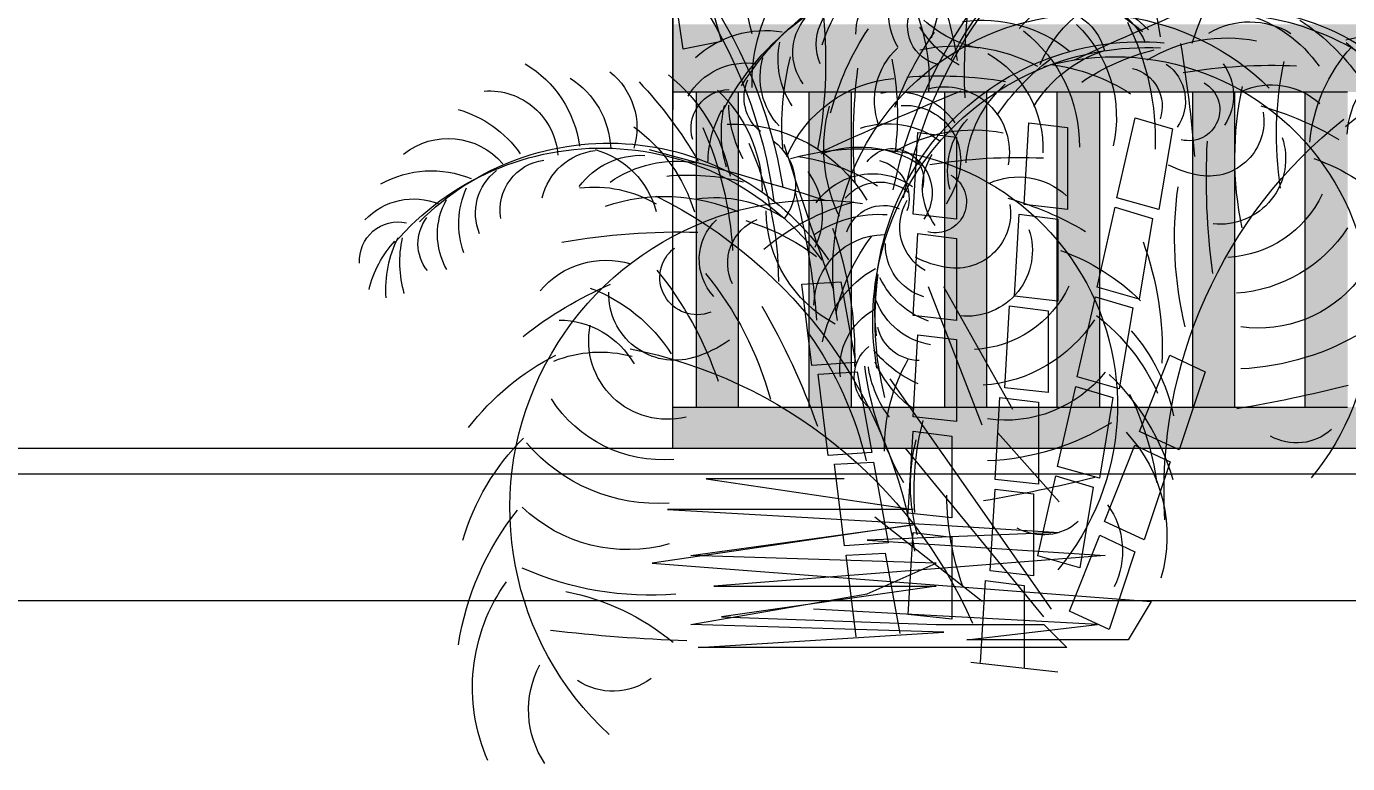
# Model space of a CAD drawing. Header units: metres. Extents: x -44 to 358, y -246 to 48.
# Drawn here: x 187.304 to 188.866, y 5.221 to 6.093 of the extents above; entities that cross this region are included whole.
import ezdxf

# ---------------------------------------------------------------- set-up
doc = ezdxf.new("R2010")
doc.units = ezdxf.units.M
doc.header["$LTSCALE"] = 0.3
doc.header["$PDMODE"] = 3
for name, color, linetype, lineweight in [('A-COLS', 7, 'Continuous', 9), ('A-DETL-THIN', 7, 'Continuous', 0), ('A-DOOR', 7, 'Continuous', 5), ('A-DOOR-FRAM', 7, 'Continuous', 9), ('A-GLAZ-CURT', 7, 'Continuous', 9), ('A-GLAZ-CWMG', 7, 'Continuous', 9), ('EL1', 150, 'Continuous', 13), ('EL2', 135, 'Continuous', 9), ('madera', 33, 'Continuous', 0)]:
    doc.layers.add(name, color=color, linetype=linetype, lineweight=lineweight)
doc.layers.add('DIMENSIONES', color=7, linetype='Continuous')
doc.layers.add('matas', color=74, linetype='Continuous', lineweight=0, transparency=0.6)
doc.layers.add('PUERTA', color=2, linetype='Continuous', plot=False)
doc.styles.add('ESC100-2mm', font='arial.ttf', dxfattribs={"height": 0.15})
doc.dimstyles.new('DIMS100', dxfattribs={"dimtxt": 0.15, "dimasz": 0.2, "dimexe": 0.1, "dimexo": 0.1, "dimgap": 0.05, "dimtad": 2, "dimzin": 4, "dimdsep": 46, "dimtxsty": 'ESC100-2mm', "dimblk": 'DOTSMALL', "dimcen": 0.1, "dimdle": 0.1, "dimclrd": 256, "dimclre": 256, "dimclrt": 1, "dimadec": 0, "dimazin": 0, "dimtfac": 1, "dimtix": 1, "dimtmove": 2, "dimatfit": 3, "dimfxl": 1, "dimtolj": 1, "dimtzin": 0, "dimlwd": -1, "dimarcsym": 0})

# ---------------------------------------------------------------- blocks, each defined once
blk = doc.blocks.new('_DotSmall')
at = {"layer": 'PUERTA', "color": 0, "linetype": 'Continuous', "const_width": 0.5}
blk.add_lwpolyline([(-0.0625, 0, 1), (0.0625, 0, 1)], format="xyb", close=True, dxfattribs=at)
blk = doc.blocks.new('*D1065')
at = {"layer": 'DEFPOINTS', "color": 0, "transparency": 16777216}
for p in [(188.6487, 15.0119), (171.9118, 5.5939), (172.5727, 5.5939)]:
    blk.add_point(p, dxfattribs=at)
at = {"layer": 'DIMENSIONES', "transparency": 16777216}
blk.add_line((171.9118, 15.1119), (171.9118, 5.4939), dxfattribs=at)
at = {"layer": 'DIMENSIONES', "lineweight": -2, "transparency": 16777216}
for p, q in [((172.0118, 15.0119), (171.9118, 15.0119)), ((172.0118, 5.5939), (171.9118, 5.5939))]:
    blk.add_line(p, q, dxfattribs=at)
at = {"layer": 'DIMENSIONES', "transparency": 16777216, "xscale": 0.2, "yscale": 0.2, "zscale": 0.2}
for p, rotation in [((171.9118, 15.0119), 90), ((171.9118, 5.5939), 270)]:
    blk.add_blockref('_DotSmall', p, dxfattribs=dict(at, rotation=rotation))
at = {"layer": 'DIMENSIONES', "color": 5, "transparency": 16777216, "insert": (171.7852, 10.3029), "char_height": 0.15, "attachment_point": 5, "rotation": 90, "style": 'ESC100-2mm'}
blk.add_mtext('\\A1;9.42', dxfattribs=at)
blk = doc.blocks.new('A$C65AF79D4')
at = {"layer": 'matas'}
for p, q in [((1363.7, 1030.4), (1325.6, 897)), ((1373.2, 887.5), (1392.3, 1020.9)), ((1325.6, 897), (1373.2, 887.5)), ((811.5, 802.2), (765.2, 788.4)), ((765.2, 788.4), (782, 688)), ((834.2, 702.8), (811.5, 802.2)), ((943.5, 796), (895.6, 790)), ((895.6, 790), (895.6, 688.2)), ((949.5, 694.2), (943.5, 796)), ((1081.4, 784), (1033.4, 778)), ((1033.4, 778), (1033.4, 676.2)), ((1087.3, 682.2), (1081.4, 784)), ((782, 688), (834.2, 702.8)), ((836.1, 691), (789.8, 677.2)), ((858.8, 591.6), (836.1, 691)), ((895.6, 688.2), (949.5, 694.2)), ((789.8, 677.2), (806.6, 576.8)), ((955.5, 682.2), (907.6, 676.2)), ((907.6, 676.2), (907.6, 574.5)), ((961.5, 580.4), (955.5, 682.2)), ((1033.4, 676.2), (1087.3, 682.2)), ((1081.4, 658.3), (1033.4, 652.3)), ((1087.3, 556.5), (1081.4, 658.3)), ((1033.4, 652.3), (1033.4, 550.5)), ((806.6, 576.8), (858.8, 591.6)), ((963.2, 439.6), (1049, 592)), ((1001.3, 420.5), (1068.1, 592)), ((1177.2, 598.3), (1159, 498.2)), ((1225.4, 595.6), (1177.2, 598.3)), ((1213.1, 494.4), (1225.4, 595.6)), ((860.7, 579.7), (814.4, 566)), ((883.4, 480.3), (860.7, 579.7)), ((907.6, 574.5), (961.5, 580.4)), ((814.4, 566), (831.1, 465.6)), ((967.5, 568.5), (919.6, 562.5)), ((919.6, 562.5), (919.6, 460.7)), ((973.5, 466.7), (967.5, 568.5)), ((1033.4, 550.5), (1087.3, 556.5)), ((1081.4, 532.6), (1033.4, 526.6)), ((1033.4, 526.6), (1033.4, 424.8)), ((1087.3, 430.8), (1081.4, 532.6)), ((768.2, 507.2), (724.6, 486.4)), ((806, 412.5), (768.2, 507.2)), ((1159, 498.2), (1213.1, 494.4)), ((724.6, 486.4), (756.8, 389.8)), ((831.1, 465.6), (883.4, 480.3)), ((915.5, 191.8), (1115.8, 477.7)), ((1156.9, 486.4), (1138.7, 386.3)), ((1205.1, 483.7), (1156.9, 486.4)), ((1192.8, 382.5), (1205.1, 483.7)), ((885.3, 468.5), (839, 454.7)), ((907.9, 369.1), (885.3, 468.5)), ((919.6, 460.7), (973.5, 466.7)), ((839, 454.7), (855.7, 354.4)), ((979.5, 454.7), (931.6, 448.7)), ((931.6, 448.7), (931.6, 347)), ((985.5, 352.9), (979.5, 454.7)), ((1033.4, 424.8), (1087.3, 430.8)), ((756.8, 389.8), (806, 412.5)), ((906, 325.2), (982.2, 411)), ((1087.3, 412.8), (1039.4, 406.8)), ((1093.3, 311), (1087.3, 412.8)), ((811.7, 395.5), (768.1, 374.7)), ((849.5, 300.8), (811.7, 395.5)), ((1039.4, 406.8), (1039.4, 305.1)), ((925, 182.3), (1096.7, 391.9)), ((1138.7, 386.3), (1192.8, 382.5)), ((768.1, 374.7), (800.3, 278.1)), ((855.7, 354.4), (907.9, 369.1)), ((1136.5, 374.5), (1118.3, 274.3)), ((1184.8, 371.8), (1136.5, 374.5)), ((1172.5, 270.6), (1184.8, 371.8)), ((909.9, 357.3), (863.6, 343.5)), ((932.5, 257.9), (909.9, 357.3)), ((931.6, 347), (985.5, 352.9)), ((1344.6, 353.8), (1087.1, 315.7)), ((1173, 353.8), (1344.6, 353.8)), ((863.6, 343.5), (880.3, 243.1)), ((985.5, 341), (937.6, 335)), ((937.6, 335), (937.6, 233.2)), ((991.5, 239.2), (985.5, 341)), ((1392.3, 315.7), (1058.5, 296.6)), ((1087.1, 315.7), (1392.3, 315.7)), ((800.3, 278.1), (849.5, 300.8)), ((1058.5, 296.6), (906, 287.1)), ((1001.3, 201.4), (1134.8, 306.2)), ((1039.4, 305.1), (1093.3, 311)), ((1363.7, 258.5), (1087.1, 296.6)), ((1087.1, 296.6), (1411.4, 249)), ((855.2, 283.8), (811.6, 262.9)), ((893.1, 189.1), (855.2, 283.8)), ((906, 287.1), (1144.4, 277.6)), ((1087.3, 287.1), (1039.4, 281.1)), ((1039.4, 281.1), (1039.4, 179.3)), ((1093.3, 185.3), (1087.3, 287.1)), ((811.6, 262.9), (843.8, 166.4)), ((1144.4, 277.6), (848.7, 258.5)), ((1118.3, 274.3), (1172.5, 270.6)), ((1411.4, 249), (791.5, 201.4)), ((848.7, 258.5), (1335.1, 220.4)), ((880.3, 243.1), (932.5, 257.9)), ((1058.5, 249), (1363.7, 258.5)), ((1144.4, 210.9), (1058.5, 249)), ((1122.1, 261.5), (1103.9, 161.4)), ((1170.3, 258.8), (1122.1, 261.5)), ((1158, 157.6), (1170.3, 258.8)), ((937.6, 233.2), (991.5, 239.2)), ((997.5, 227.2), (949.5, 221.2)), ((949.5, 221.2), (949.5, 119.5)), ((1003.5, 125.5), (997.5, 227.2)), ((1335.1, 220.4), (1058.5, 220.4)), ((1058.5, 220.4), (1325.6, 182.3)), ((791.5, 201.4), (820.1, 153.7)), ((1363.7, 172.8), (1144.4, 210.9)), ((843.8, 166.4), (893.1, 189.1)), ((858.3, 172.8), (1211.1, 191.8)), ((1039.4, 179.3), (1093.3, 185.3)), ((1325.6, 182.3), (1058.5, 172.8)), ((1020.4, 153.7), (858.3, 172.8)), ((925, 172.8), (896.4, 144.2)), ((1058.5, 172.8), (925, 172.8)), ((1049, 163.2), (1363.7, 172.8)), ((820.1, 153.7), (1020.4, 153.7)), ((1354.2, 144.2), (1049, 163.2)), ((896.4, 144.2), (1354.2, 144.2)), ((907.6, 113.5), (1015.4, 125.5))]:
    blk.add_line(p, q, dxfattribs=at)
for centre, radius, start, end in [((727.9, 1009.4), 382.4, 74.7781, 220.5475), ((1363.9, 814.9), 590, 116.4241, 171.4596), ((433.5, 862.1), 590, 356.5728, 51.6083), ((1786, 871.3), 590, 135.526, 190.5615), ((180.7, 708.9), 590, 18.3589, 73.3943), ((1832.1, 623.9), 590, 115.9917, 171.0271), ((534.5, 592.2), 590, 11.7694, 66.8049), ((1862.2, 618.5), 607.1, 119.1416, 172.4829), ((523.9, 593), 585.5, 10.7882, 65.9581), ((515, 690.5), 382.4, 47.675, 193.4443), ((1435.5, 1019.4), 389.2, 175.0572, 197.6941), ((911.3, 1006.6), 389.2, 345.1024, 7.7394), ((1018.9, 668.5), 330.6, 31.6098, 132.6879), ((1023.8, 652.1), 339.3, 27.6438, 130.7287), ((988, 822.3), 223.8, 18.3147, 48.8476), ((771.2, 746.1), 248.6, 42.1907, 70.7976), ((792.8, 763.5), 270.9, 24.352, 49.3909), ((1378.3, 826.7), 348.7, 153.363, 172.3022), ((1033.9, 932), 83.8, 329.4053, 37.9649), ((1081.7, 905.6), 76.8, 0.1277, 70.1807), ((781.7, 805.2), 160.8, 23.1018, 84.6795), ((1063.6, 844.6), 223.8, 358.7803, 29.3133), ((702.2, 608.9), 330.6, 81.8203, 182.8985), ((-863.1, -2904.7), 4164.3, 65.1381, 67.7623), ((880.9, 858.5), 90.1, 92.1218, 155.6656), ((916, 869.1), 68.4, 76.0655, 166.0746), ((1045.8, 915.6), 48.4, 282.6109, 27.7438), ((1291.3, 850.1), 223.8, 153.4833, 184.0162), ((1145, 893.1), 62.7, 337.5109, 69.3518), ((707.4, 592.6), 339.3, 83.7795, 186.8644), ((765.2, 685.6), 285.9, 123.6935, 142.9638), ((715, 776), 159.8, 104.7201, 145.7188), ((669.2, 822), 99.3, 59.2063, 121.1572), ((868.5, 612.2), 318.7, 348.8402, 134.6096), ((1108.9, 775.2), 322.5, 153.1864, 182.1263), ((1001.4, 750.1), 173.2, 81.922, 128.6118), ((975.3, 1031.6), 146.4, 282.036, 312.287), ((1170.4, 883.3), 66.3, 324.1047, 39.7671), ((436.3, 380.1), 531.2, 77.6632, 90.9562), ((993.1, 802.8), 158.4, 133.4271, 192.9223), ((1060, 768.2), 179.3, 127.7231, 180.8711), ((961.7, 987.4), 138, 299.748, 328.1882), ((712.9, 663.9), 425, 20.8683, 35.1075), ((852.9, 718.8), 348.7, 14.8321, 33.7713), ((1270.6, 781), 129.5, 47.7029, 99.2186), ((639.6, 781.3), 145.8, 128.3876, 172.3442), ((390.3, 753), 204.9, 5.2091, 42.0881), ((697.4, 709.2), 192.1, 59.0032, 101.0666), ((2543, 600.3), 1812, 170.6603, 175.1334), ((804.2, 566), 330.6, 353.9494, 95.0276), ((798.1, 550), 339.3, 349.9834, 93.0684), ((1033.5, 675.7), 215.6, 77.8795, 117.8304), ((1046.4, 823.2), 88.9, 340.3764, 47.2716), ((1149, 874.9), 106, 326.8228, 11.596), ((439.3, 776.4), 108.7, 2.8748, 62.3698), ((837.4, 559.2), 318.7, 74.0729, 219.8422), ((196.8, 781), 439, 351.3348, 11.9587), ((723.5, 619.8), 274.2, 55.7592, 76.4836), ((800.6, 733.5), 159.8, 31.129, 72.1277), ((745.5, 645.9), 285.9, 33.8841, 53.1544), ((1063.1, 763.2), 137.2, 119.954, 181.9048), ((1455.5, 805.7), 348.7, 168.5596, 187.4988), ((901.7, 792.2), 348.7, 355.2977, 14.237), ((1189.6, 851.9), 87.8, 317.0321, 16.3234), ((1294.7, 786.4), 83.8, 30.3655, 98.925), ((641.6, 180.3), 687, 80.7686, 92.576), ((754.9, 829.9), 65.8, 143.3298, 214.0989), ((805.2, 822.9), 56.2, 125.3353, 215.3633), ((826, 816.5), 48.3, 103.7632, 198.9748), ((948.5, 626.3), 244.1, 97.5434, 122.582), ((1057.1, 322.9), 531.2, 85.8916, 99.1847), ((474.5, 775.8), 687, 355.5359, 7.3434), ((1526, 687), 215.6, 128.664, 168.6149), ((1519.1, 789.7), 88.6, 128.483, 196.6689), ((1639.6, 749.4), 138.7, 120.5052, 172.832), ((641.9, 754.1), 88.9, 65.6091, 132.5042), ((268.5, 752.2), 419, 348.035, 12.2414), ((744.7, 812), 38.4, 119.7539, 284.2378), ((1049, 759.3), 81.4, 75.8728, 191.0057), ((876.2, 734.6), 145.8, 4.5037, 48.4603), ((1096.4, 690.9), 160.8, 23.1018, 84.6795), ((1243.9, 827.1), 53.4, 308.1881, 24.3927), ((1314.8, 788.9), 48.4, 343.571, 88.7039), ((1814.3, 482.3), 531.2, 136.6761, 149.9692), ((1572.2, 759.4), 109.2, 122.6098, 177.4656), ((446.7, 677.1), 153.9, 47.8771, 84.7202), ((-548.4, -3019.1), 4164.3, 65.1381, 67.7623), ((1108.7, 746), 88.6, 77.6985, 145.8844), ((1448, 709.2), 173.2, 132.7065, 179.3963), ((1614.4, 749.6), 85.9, 86.0312, 176.0759), ((772.9, 408.5), 425, 106.1009, 120.3401), ((719.8, 797.9), 68.3, 170.652, 279.0406), ((1096.5, 749.2), 68.3, 85.4194, 193.8079), ((1006.3, 764.2), 192.1, 333.7706, 15.8339), ((1171, 821.4), 145.5, 331.0874, 358.5713), ((1179.2, 783.6), 146.4, 342.9962, 13.2472), ((1204.3, 744.4), 138, 0.7082, 29.1484), ((1691, 676.8), 140.9, 105.7333, 145.0612), ((185.5, 338), 590, 356.5728, 51.6083), ((948.7, 736.5), 95.7, 345.731, 41.9161), ((1118.7, 685.6), 109.2, 71.8253, 126.6811), ((1310.9, 601.4), 192.9, 87.797, 149.3748), ((1749.9, 612.1), 439, 156.0737, 176.6976), ((1554.8, 624.9), 204.9, 125.9443, 162.8233), ((705.8, 751.3), 81.4, 161.1055, 276.2383), ((-149.9, 726.9), 872.8, 352.2078, 3.0234), ((1012.1, 594.9), 192.1, 59.0032, 101.0666), ((1301.8, 718.3), 68.4, 126.85, 216.8591), ((1665, 687.8), 88.6, 51.2703, 139.8382), ((1152.1, 444.9), 318.7, 74.0729, 219.8422), ((998.8, 715.3), 76.8, 322.4674, 32.5203), ((1112.7, 725.5), 38.4, 34.5212, 199.0051), ((1153.6, 627.1), 138.7, 69.7207, 122.0475), ((-2724.8, 2018.9), 4164.3, 339.9054, 342.5296), ((1466, 440), 330.6, 44.7339, 145.8121), ((2684.7, -4070.7), 4997.2, 104.7143, 107.3385), ((1474.6, 425.2), 339.3, 40.7679, 143.8529), ((1673.7, 598.8), 419, 155.791, 179.9974), ((1511.7, 657.9), 108.7, 105.6626, 165.1576), ((1425.3, 659.8), 95.7, 36.5155, 92.7006), ((1473.4, 685.2), 76.8, 13.2519, 83.3048), ((680.3, 496.4), 270.9, 109.5847, 134.6235), ((710.3, 857.6), 128.8, 279.0406, 297.5073), ((956.3, 65.9), 687, 80.7686, 92.576), ((1119.9, 708.6), 56.2, 125.3353, 215.3633), ((1140.7, 702.1), 48.3, 103.7632, 198.9748), ((1263.2, 512), 244.1, 97.5434, 122.582), ((1380.9, 602.4), 145.8, 55.2882, 99.2448), ((1537.8, 687.4), 62.7, 350.635, 82.476), ((956.6, 639.7), 88.9, 65.6091, 132.5042), ((1059.4, 697.6), 38.4, 119.7539, 284.2378), ((1155.2, 763.7), 128.8, 193.8079, 212.2747), ((1137.8, 646.7), 85.9, 35.2467, 125.2914), ((1290.2, 681), 90.1, 142.9063, 206.4501), ((1366.9, 445.1), 285.9, 84.6686, 103.9389), ((1564.8, 683.6), 66.3, 337.2289, 52.8912), ((1685.7, 606.8), 129.5, 60.827, 112.3427), ((703, 765.7), 137.2, 205.1866, 267.1375), ((296.6, 652.7), 465.8, 346.3107, 7.8284), ((1128.6, 666.1), 56.2, 40.1027, 130.1306), ((2077.8, 487.3), 872.8, 165.009, 175.8246), ((1483.9, 562.2), 153.9, 83.3122, 120.1553), ((1545.9, 670.6), 106, 339.9469, 24.7202), ((1087.6, 294.1), 425, 106.1009, 120.3401), ((1034.5, 683.5), 68.3, 170.652, 279.0406), ((1041.2, 666.7), 62.7, 299.8505, 31.6915), ((1669.1, 176.4), 590, 116.4241, 171.4596), ((1123.9, 644.9), 48.3, 18.5305, 113.7422), ((1205.9, 317.5), 382.4, 312.6343, 98.4037), ((1084.3, 414.8), 292.9, 49.8946, 74.9332), ((1333.9, 543.2), 159.8, 81.9135, 122.9122), ((1396.1, 473.9), 230.5, 71.41, 113.4733), ((1590.6, 657.3), 87.8, 330.1562, 29.4475), ((1707.9, 617.5), 83.8, 43.4896, 112.0492), ((1129.9, 541.3), 140.9, 54.9488, 94.2767), ((1109, 688.1), 160.8, 297.8691, 359.4469), ((1373.3, 411.5), 274.2, 106.5437, 127.2681), ((1259.9, 621.7), 57.9, 333.5017, 68.7134), ((1285.6, 626.1), 67.4, 317.1133, 47.1412), ((1649.2, 645.6), 53.4, 321.3123, 37.5169), ((697.8, 763.1), 179.3, 212.9558, 266.1037), ((1020.5, 637), 81.4, 161.1055, 276.2383), ((1121.9, 568.5), 88.6, 0.4858, 89.0537), ((1625.7, 507.3), 465.8, 160.204, 181.7217), ((1379.3, -164.1), 824.4, 79.9005, 91.708), ((1726.9, 624.4), 48.4, 356.6952, 101.8281), ((1167, 514.1), 389.2, 159.8606, 182.4975), ((1055.3, 643.4), 66.3, 286.4444, 2.1067), ((944.6, 507), 244.1, 12.3107, 37.3493), ((1355.9, 603.6), 46.1, 248.2388, 52.7227), ((1579.5, 623.4), 145.5, 344.2115, 11.6954), ((1596, 588.5), 146.4, 356.1203, 26.3713), ((1629.4, 556), 138, 13.8323, 42.2725), ((995, 382.1), 270.9, 109.5847, 134.6235), ((1025, 743.2), 128.8, 279.0406, 297.5073), ((1469.1, 518.6), 106.6, 39.9723, 106.8675), ((745.4, 552.1), 389.2, 345.5349, 8.1718), ((1072.2, 501.2), 129.5, 10.0425, 61.5582), ((1668.9, 342.6), 419, 140.5431, 164.7495), ((1745.9, 335.4), 439, 140.8259, 161.4497), ((657.8, 699.3), 158.4, 218.6598, 278.1549), ((1017.8, 651.4), 137.2, 205.1866, 267.1375), ((1033.3, 649.8), 106, 289.1624, 333.9357), ((1259, 128), 510, 52.1364, 66.3756), ((1051.3, 606.8), 87.8, 279.3717, 338.663), ((1383.4, 582.9), 82, 253.436, 1.8245), ((1561, 399), 204.9, 110.6964, 147.5754), ((1094.6, 490.8), 83.8, 352.7051, 61.2647), ((2029.4, 128.7), 872.8, 149.7612, 160.5767), ((1010.6, 359), 248.6, 127.4233, 156.0302), ((1012.5, 648.8), 179.3, 212.9558, 266.1037), ((1079.2, 554), 53.4, 270.5278, 346.7324), ((1392.7, 525.3), 97.7, 256.2382, 11.3711), ((1528.1, 442.2), 108.7, 90.4147, 149.9097), ((694.9, 812.4), 322.5, 238.419, 267.359), ((983.4, 388.5), 223.8, 138.2867, 168.8197), ((1598.5, 266.9), 465.8, 144.9561, 166.4738), ((1404.1, 652.4), 154.5, 234.9692, 253.436), ((1553.3, -63.7), 590, 101.1762, 156.2117), ((1023, 605.1), 145.5, 293.427, 320.9109), ((1112, 480.5), 48.4, 305.9107, 51.0436), ((1476.1, 357.2), 153.9, 68.0644, 104.9075), ((1001.3, 559.1), 146.4, 305.3358, 335.5868), ((899, 391.3), 223.8, 359.2127, 29.7457), ((761, 541.7), 389.2, 330.287, 352.9239), ((1006.4, 513.1), 138, 323.0478, 351.488), ((1383, 218), 325.1, 37.853, 62.8919), ((1050.2, 269.5), 297.4, 134.0084, 163.6893), ((972.5, 584.9), 158.4, 218.6598, 278.1549), ((988.4, 2227), 1812, 255.893, 260.366), ((1130.3, 302.6), 348.7, 153.363, 172.3022), ((1398.2, 542), 164.7, 265.3391, 327.2899), ((611, 464.1), 65.8, 228.5624, 299.3316), ((959.5, 283.1), 187.6, 136.8228, 196.318), ((1009.6, 698), 322.5, 238.419, 267.359), ((737.5, 337.7), 348.7, 355.7302, 14.6694), ((866.8, 346.1), 223.8, 343.9649, 14.4978), ((1404.1, 538.1), 215.1, 266.3728, 319.5208), ((1360.8, 193.1), 298.3, 16.4463, 45.0532), ((1303.1, 2112.7), 1812, 255.893, 260.366), ((696.9, 336.8), 348.7, 340.4823, 359.4215), ((926.4, 263.7), 99.3, 144.439, 206.3898), ((1441.6, 455.8), 190.1, 254.3216, 313.8168), ((1299.6, 92.8), 356.9, 8.7873, 38.4681), ((925.7, 349.8), 65.8, 228.5624, 299.3316), ((1415.2, 596.2), 387, 265.1176, 294.0575), ((1575.8, -79.1), 298.3, 101.0254, 129.6323), ((1409.7, 94.7), 225.1, 336.1585, 35.6538), ((1288.4, 2325.3), 2174.4, 272.1105, 276.5836), ((1446, 66.5), 119.1, 326.0867, 28.0376), ((1460.3, 168.7), 78.9, 233.145, 303.9141)]:
    blk.add_arc(centre, radius, start, end, dxfattribs=at)

msp = doc.modelspace()

# ---------------------------------------------------------------- hatches: boundary and pattern name
at = {"layer": 'madera', "transparency": 33554551}
h = msp.add_hatch(color=256, dxfattribs=at)
h.dxf.hatch_style = 1
h.paths.add_polyline_path([(193.468746, 6.0951125), (193.4422883, 6.0951125), (193.3922553, 6.0951125), (193.3089763, 6.0951125), (193.2589434, 6.0951125), (193.2039151, 6.0951125), (193.1488869, 6.0951125), (193.0988539, 6.0951125), (193.0155749, 6.0951125), (192.965542, 6.0951125), (192.9105137, 6.0951125), (192.8554855, 6.0951125), (192.8054525, 6.0951125), (192.7221735, 6.0951125), (192.6721406, 6.0951125), (192.6171123, 6.0951125), (192.5620841, 6.0951125), (192.5120511, 6.0951125), (192.4287721, 6.0951125), (192.3787392, 6.0951125), (192.3237109, 6.0951125), (192.2686827, 6.0951125), (192.2186497, 6.0951125), (192.1353707, 6.0951125), (192.0853378, 6.0951125), (192.0578236, 6.0951125), (191.9845193, 6.0951125), (191.9012403, 6.0951125), (191.8512074, 6.0951125), (191.7961791, 6.0951125), (191.7411509, 6.0951125), (191.6911179, 6.0951125), (191.6078389, 6.0951125), (191.557806, 6.0951125), (191.5027777, 6.0951125), (191.4477495, 6.0951125), (191.3977165, 6.0951125), (191.3144375, 6.0951125), (191.2644046, 6.0951125), (191.2093763, 6.0951125), (191.1543481, 6.0951125), (191.1043151, 6.0951125), (191.0210361, 6.0951125), (190.9710032, 6.0951125), (190.9159749, 6.0951125), (190.8609467, 6.0951125), (190.8109137, 6.0951125), (190.7276347, 6.0951125), (190.6776017, 6.0951125), (190.6225735, 6.0951125), (190.5675452, 6.0951125), (190.5175123, 6.0951125), (190.4342333, 6.0951125), (190.3842003, 6.0951125), (190.3291721, 6.0951125), (190.2741438, 6.0951125), (190.2241109, 6.0951125), (190.1408319, 6.0951125), (190.0907989, 6.0951125), (190.0632848, 6.0951125), (189.9899805, 6.0951125), (189.9067015, 6.0951125), (189.8566685, 6.0951125), (189.8016403, 6.0951125), (189.746612, 6.0951125), (189.6965791, 6.0951125), (189.6133001, 6.0951125), (189.5632671, 6.0951125), (189.5082389, 6.0951125), (189.4532106, 6.0951125), (189.4031777, 6.0951125), (189.3198987, 6.0951125), (189.2698657, 6.0951125), (189.2148375, 6.0951125), (189.1598092, 6.0951125), (189.1097763, 6.0951125), (189.0264973, 6.0951125), (188.9764643, 6.0951125), (188.9214361, 6.0951125), (188.8664078, 6.0951125), (188.8163749, 6.0951125), (188.7330959, 6.0951125), (188.6830629, 6.0951125), (188.6280347, 6.0951125), (188.5730064, 6.0951125), (188.5229735, 6.0951125), (188.4396945, 6.0951125), (188.3896615, 6.0951125), (188.3346333, 6.0951125), (188.279605, 6.0951125), (188.2295721, 6.0951125), (188.1462931, 6.0951125), (188.0962601, 6.0951125), (188.068746, 6.0951125), (188.068746, 6.0151125), (193.468746, 6.0151125)])
h = msp.add_hatch(color=256, dxfattribs=at)
h.dxf.hatch_style = 1
h.paths.add_polyline_path([(188.0962601, 5.64276), (188.1462931, 5.64276), (188.1462931, 6.0151125), (188.0962601, 6.0151125)])
h.paths.add_polyline_path([(188.279605, 6.0151125), (188.2295721, 6.0151125), (188.2295721, 5.64276), (188.279605, 5.64276)])
h.paths.add_polyline_path([(188.3896615, 5.64276), (188.4396945, 5.64276), (188.4396945, 6.0151125), (188.3896615, 6.0151125)])
h.paths.add_polyline_path([(188.5229735, 5.64276), (188.5730064, 5.64276), (188.5730064, 6.0151125), (188.5229735, 6.0151125)])
h.paths.add_polyline_path([(188.7330959, 6.0151125), (188.6830629, 6.0151125), (188.6830629, 5.64276), (188.7330959, 5.64276)])
h.paths.add_polyline_path([(188.8163749, 5.64276), (188.8664078, 5.64276), (188.8664078, 6.0151125), (188.8163749, 6.0151125)])
h.paths.add_polyline_path([(188.9764643, 5.64276), (189.0264973, 5.64276), (189.0264973, 6.0151125), (188.9764643, 6.0151125)])
h.paths.add_polyline_path([(189.1097763, 5.64276), (189.1598092, 5.64276), (189.1598092, 6.0151125), (189.1097763, 6.0151125)])
h.paths.add_polyline_path([(189.2698657, 5.64276), (189.3198987, 5.64276), (189.3198987, 6.0151125), (189.2698657, 6.0151125)])
h.paths.add_polyline_path([(189.4031777, 5.64276), (189.4532106, 5.64276), (189.4532106, 6.0151125), (189.4031777, 6.0151125)])
h.paths.add_polyline_path([(189.5632671, 5.64276), (189.6133001, 5.64276), (189.6133001, 6.0151125), (189.5632671, 6.0151125)])
h.paths.add_polyline_path([(189.746612, 6.0151125), (189.6965791, 6.0151125), (189.6965791, 5.64276), (189.746612, 5.64276)])
h.paths.add_polyline_path([(189.8566685, 5.64276), (189.9067015, 5.64276), (189.9067015, 6.0151125), (189.8566685, 6.0151125)])
h.paths.add_polyline_path([(190.0357707, 6.0151125), (189.9899805, 6.0151125), (189.9899805, 5.64276), (190.0357707, 5.64276)])
h.paths.add_polyline_path([(190.1408319, 6.0151125), (190.0907989, 6.0151125), (190.0907989, 5.64276), (190.1408319, 5.64276)])
h.paths.add_polyline_path([(190.2741438, 6.0151125), (190.2241109, 6.0151125), (190.2241109, 5.64276), (190.2741438, 5.64276)])
h.paths.add_polyline_path([(190.3842003, 5.64276), (190.4342333, 5.64276), (190.4342333, 6.0151125), (190.3842003, 6.0151125)])
h.paths.add_polyline_path([(190.5675452, 6.0151125), (190.5175123, 6.0151125), (190.5175123, 5.64276), (190.5675452, 5.64276)])
h.paths.add_polyline_path([(190.7276347, 6.0151125), (190.6776017, 6.0151125), (190.6776017, 5.64276), (190.7276347, 5.64276)])
h.paths.add_polyline_path([(190.8609467, 6.0151125), (190.8109137, 6.0151125), (190.8109137, 5.64276), (190.8609467, 5.64276)])
h.paths.add_polyline_path([(191.0210361, 6.0151125), (190.9710032, 6.0151125), (190.9710032, 5.64276), (191.0210361, 5.64276)])
h.paths.add_polyline_path([(191.1543481, 6.0151125), (191.1043151, 6.0151125), (191.1043151, 5.64276), (191.1543481, 5.64276)])
h.paths.add_polyline_path([(191.3144375, 6.0151125), (191.2644046, 6.0151125), (191.2644046, 5.64276), (191.3144375, 5.64276)])
h.paths.add_polyline_path([(191.3977165, 5.64276), (191.4477495, 5.64276), (191.4477495, 6.0151125), (191.3977165, 6.0151125)])
h.paths.add_polyline_path([(191.557806, 5.64276), (191.6078389, 5.64276), (191.6078389, 6.0151125), (191.557806, 6.0151125)])
h.paths.add_polyline_path([(191.6911179, 5.64276), (191.7411509, 5.64276), (191.7411509, 6.0151125), (191.6911179, 6.0151125)])
h.paths.add_polyline_path([(191.8512074, 5.64276), (191.9012403, 5.64276), (191.9012403, 6.0151125), (191.8512074, 6.0151125)])
h.paths.add_polyline_path([(191.9845193, 5.64276), (192.0303095, 5.64276), (192.0303095, 6.0151125), (191.9845193, 6.0151125)])
h.paths.add_polyline_path([(192.1353707, 6.0151125), (192.0853378, 6.0151125), (192.0853378, 5.64276), (192.1353707, 5.64276)])
h.paths.add_polyline_path([(192.2686827, 6.0151125), (192.2186497, 6.0151125), (192.2186497, 5.64276), (192.2686827, 5.64276)])
h.paths.add_polyline_path([(192.4287721, 6.0151125), (192.3787392, 6.0151125), (192.3787392, 5.64276), (192.4287721, 5.64276)])
h.paths.add_polyline_path([(192.5620841, 6.0151125), (192.5120511, 6.0151125), (192.5120511, 5.64276), (192.5620841, 5.64276)])
h.paths.add_polyline_path([(192.7221735, 6.0151125), (192.6721406, 6.0151125), (192.6721406, 5.64276), (192.7221735, 5.64276)])
h.paths.add_polyline_path([(192.8554855, 6.0151125), (192.8054525, 6.0151125), (192.8054525, 5.64276), (192.8554855, 5.64276)])
h.paths.add_polyline_path([(192.965542, 5.64276), (193.0155749, 5.64276), (193.0155749, 6.0151125), (192.965542, 6.0151125)])
h.paths.add_polyline_path([(193.1488869, 6.0151125), (193.0988539, 6.0151125), (193.0988539, 5.64276), (193.1488869, 5.64276)])
h.paths.add_polyline_path([(193.3089763, 6.0151125), (193.2589434, 6.0151125), (193.2589434, 5.64276), (193.3089763, 5.64276)])
h.paths.add_polyline_path([(193.4422883, 6.0151125), (193.3922553, 6.0151125), (193.3922553, 5.64276), (193.4422883, 5.64276)])
h = msp.add_hatch(color=256, dxfattribs=at)
h.dxf.hatch_style = 1
h.paths.add_polyline_path([(193.468746, 5.64276), (193.4422883, 5.64276), (193.3922553, 5.64276), (193.3089763, 5.64276), (193.2589434, 5.64276), (193.2039151, 5.64276), (193.1488869, 5.64276), (193.0988539, 5.64276), (193.0155749, 5.64276), (192.965542, 5.64276), (192.9105137, 5.64276), (192.8554855, 5.64276), (192.8054525, 5.64276), (192.7221735, 5.64276), (192.6721406, 5.64276), (192.6171123, 5.64276), (192.5620841, 5.64276), (192.5120511, 5.64276), (192.4287721, 5.64276), (192.3787392, 5.64276), (192.3237109, 5.64276), (192.2686827, 5.64276), (192.2186497, 5.64276), (192.1353707, 5.64276), (192.0853378, 5.64276), (192.0578236, 5.64276), (191.9845193, 5.64276), (191.9012403, 5.64276), (191.8512074, 5.64276), (191.7961791, 5.64276), (191.7411509, 5.64276), (191.6911179, 5.64276), (191.6078389, 5.64276), (191.557806, 5.64276), (191.5027777, 5.64276), (191.4477495, 5.64276), (191.3977165, 5.64276), (191.3144375, 5.64276), (191.2644046, 5.64276), (191.2093763, 5.64276), (191.1543481, 5.64276), (191.1043151, 5.64276), (191.0210361, 5.64276), (190.9710032, 5.64276), (190.9159749, 5.64276), (190.8609467, 5.64276), (190.8109137, 5.64276), (190.7276347, 5.64276), (190.6776017, 5.64276), (190.6225735, 5.64276), (190.5675452, 5.64276), (190.5175123, 5.64276), (190.4342333, 5.64276), (190.3842003, 5.64276), (190.3291721, 5.64276), (190.2741438, 5.64276), (190.2241109, 5.64276), (190.1408319, 5.64276), (190.0907989, 5.64276), (190.0632848, 5.64276), (189.9899805, 5.64276), (189.9067015, 5.64276), (189.8566685, 5.64276), (189.8016403, 5.64276), (189.746612, 5.64276), (189.6965791, 5.64276), (189.6133001, 5.64276), (189.5632671, 5.64276), (189.5082389, 5.64276), (189.4532106, 5.64276), (189.4031777, 5.64276), (189.3198987, 5.64276), (189.2698657, 5.64276), (189.2148375, 5.64276), (189.1598092, 5.64276), (189.1097763, 5.64276), (189.0264973, 5.64276), (188.9764643, 5.64276), (188.9214361, 5.64276), (188.8664078, 5.64276), (188.8163749, 5.64276), (188.7330959, 5.64276), (188.6830629, 5.64276), (188.6280347, 5.64276), (188.5730064, 5.64276), (188.5229735, 5.64276), (188.4396945, 5.64276), (188.3896615, 5.64276), (188.3346333, 5.64276), (188.279605, 5.64276), (188.2295721, 5.64276), (188.1462931, 5.64276), (188.0962601, 5.64276), (188.068746, 5.64276), (188.068746, 5.5939341), (193.468746, 5.5939341)])

# ---------------------------------------------------------------- linework, layer by layer
at = {"layer": 'A-COLS'}
msp.add_line((188.068746, 5.5939341), (188.068746, 8.7939341), dxfattribs=at)
at = {"layer": 'A-DETL-THIN'}
msp.add_line((177.4687462, 5.4139341), (214.968746, 5.4139341), dxfattribs=at)
at = {"layer": 'A-DOOR'}
for p, q in [((188.3162222, 6.0551125), (188.3162028, 6.0551125)), ((188.3162222, 5.60276), (188.3162028, 5.60276))]:
    msp.add_line(p, q, dxfattribs=at)
at = {"layer": 'A-DOOR-FRAM'}
for p, q in [((188.3162028, 6.0551125), (188.3162028, 6.0551164)), ((188.3162028, 5.60276), (188.3162028, 5.602764))]:
    msp.add_line(p, q, dxfattribs=at)
at = {"layer": 'A-GLAZ-CURT'}
for p, q in [((188.0962601, 6.0151125), (188.1462931, 6.0151125)), ((188.0962601, 6.0151125), (188.0962601, 5.64276)), ((188.1462931, 5.64276), (188.1462931, 6.0151125)), ((188.2295721, 6.0151125), (188.279605, 6.0151125)), ((188.2295721, 5.64276), (188.2295721, 6.0151125)), ((188.279605, 6.0151125), (188.279605, 5.64276)), ((188.3896615, 6.0151125), (188.4396945, 6.0151125)), ((188.3896615, 6.0151125), (188.3896615, 5.64276)), ((188.4396945, 5.64276), (188.4396945, 6.0151125)), ((188.5229735, 6.0151125), (188.5730064, 6.0151125)), ((188.5229735, 5.64276), (188.5229735, 6.0151125)), ((188.5730064, 6.0151125), (188.5730064, 5.64276)), ((188.6830629, 6.0151125), (188.7330959, 6.0151125)), ((188.6830629, 6.0151125), (188.6830629, 5.64276)), ((188.7330959, 5.64276), (188.7330959, 6.0151125)), ((188.8163749, 6.0151125), (188.8664078, 6.0151125)), ((188.8163749, 5.64276), (188.8163749, 6.0151125)), ((188.0962601, 5.64276), (188.1462931, 5.64276)), ((188.2295721, 5.64276), (188.279605, 5.64276)), ((188.3896615, 5.64276), (188.4396945, 5.64276)), ((188.5229735, 5.64276), (188.5730064, 5.64276)), ((188.6830629, 5.64276), (188.7330959, 5.64276)), ((188.8163749, 5.64276), (188.8664078, 5.64276))]:
    msp.add_line(p, q, dxfattribs=at)
at = {"layer": 'A-GLAZ-CWMG'}
for p, q in [((188.068746, 6.0151125), (188.0962601, 6.0151125)), ((188.1462931, 6.0151125), (188.2295721, 6.0151125)), ((188.279605, 6.0151125), (188.3346333, 6.0151125)), ((188.3346333, 6.0151125), (188.3896615, 6.0151125)), ((188.4396945, 6.0151125), (188.5229735, 6.0151125)), ((188.5730064, 6.0151125), (188.6280347, 6.0151125)), ((188.6280347, 6.0151125), (188.6830629, 6.0151125)), ((188.7330959, 6.0151125), (188.8163749, 6.0151125)), ((188.068746, 5.64276), (188.0962601, 5.64276)), ((188.1462931, 5.64276), (188.2295721, 5.64276)), ((188.279605, 5.64276), (188.3346333, 5.64276)), ((188.3346333, 5.64276), (188.3896615, 5.64276)), ((188.4396945, 5.64276), (188.5229735, 5.64276)), ((188.5730064, 5.64276), (188.6280347, 5.64276)), ((188.6280347, 5.64276), (188.6830629, 5.64276)), ((188.7330959, 5.64276), (188.8163749, 5.64276))]:
    msp.add_line(p, q, dxfattribs=at)
at = {"layer": 'EL1'}
for p, q in [((185.468746, 5.5939341), (193.468746, 5.5939341)), ((185.468746, 5.5639341), (193.468746, 5.5639341))]:
    msp.add_line(p, q, dxfattribs=at)
at = {"layer": 'EL2'}
msp.add_line((188.068746, 8.7939341), (188.068746, 5.9939341), dxfattribs=at)

# ---------------------------------------------------------------- block references
at = {"layer": 'matas', "xscale": -0.0009516181409652221, "yscale": 0.0009516181409652221, "zscale": 0.0009516181409652221}
msp.add_blockref('A$C65AF79D4', (189.3873739, 5.2213243), dxfattribs=at)

# ---------------------------------------------------------------- dimensions: what is measured, and where the dimension line sits
at = {"layer": 'DIMENSIONES'}
dim = msp.add_linear_dim(base=(171.9117567, 5.5939341), p1=(188.6487444, 15.011925), p2=(172.5727488, 5.5939341), angle=90, dimstyle='DIMS100', override={"dimexe": 0, "dimclrt": 5, "dimfxl": 0.1, "dimfxlon": 1}, dxfattribs=at)
dim.commit()
dim.dimension.update_dxf_attribs({"geometry": '*D1065', "text_midpoint": (171.7851708, 10.3029296)})

doc.saveas('drawing.dxf')
